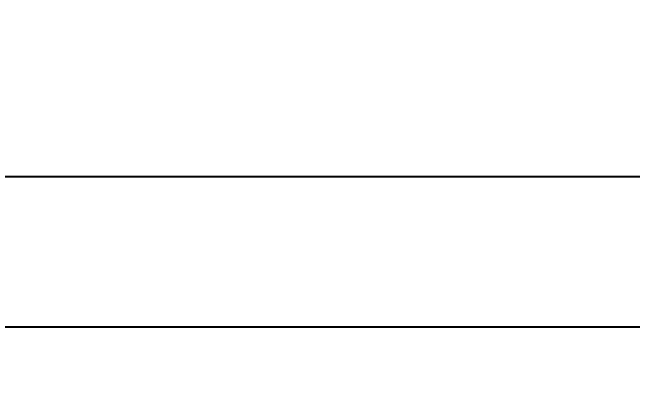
# Model space of a CAD drawing. Extents: x 61367 to 140945, y -1257 to 25588.
# Drawn here: x 70474 to 71422, y 20503 to 21089 of the extents above; entities that cross this region are included whole.
import ezdxf

# ---------------------------------------------------------------- set-up
doc = ezdxf.new("R2010")
doc.units = 0
doc.header["$MEASUREMENT"] = 0
doc.header["$PDMODE"] = 2
doc.header["$PDSIZE"] = 0.2
doc.layers.get('DEFPOINTS').update_dxf_attribs({"linetype": 'CONTINUOUS'})
doc.layers.add('THICK', color=7, linetype='CONTINUOUS', lineweight=0)
doc.styles.add('仿宋', font='SimSun.ttf', dxfattribs={"width": 0.8})
doc.dimstyles.new('12倍', dxfattribs={"dimscale": 21, "dimtxt": 3.5, "dimasz": 2.5, "dimexe": 1.5, "dimexo": 0, "dimgap": 1, "dimtad": 1, "dimtoh": 1, "dimdsep": 46, "dimtxsty": '仿宋', "dimcen": 2.5, "dimdle": 5, "dimclrd": 4, "dimclre": 4, "dimclrt": 3, "dimadec": 0, "dimazin": 0, "dimtfac": 1, "dimtmove": 0, "dimatfit": 3, "dimfxl": 1, "dimtolj": 1, "dimarcsym": 0})

# ---------------------------------------------------------------- blocks, each defined once
blk = doc.blocks.new('*D723')
at = {"layer": 'DEFPOINTS', "color": 0, "transparency": 16777216}
for p in [(80323.17, 20838.02), (68131.17, 20587.61), (80323.17, 20580.09)]:
    blk.add_point(p, dxfattribs=at)
at = {"layer": 'THICK', "color": 4, "linetype": 'Continuous', "lineweight": -2, "transparency": 16777216}
for p, q in [((68131.17, 20587.61), (68131.17, 20869.52)), ((80323.17, 20580.09), (80323.17, 20869.52)), ((68183.67, 20838.02), (80270.67, 20838.02))]:
    blk.add_line(p, q, dxfattribs=at)
at = {"layer": 'THICK', "color": 4, "transparency": 16777216}
for points in [[(68183.67, 20846.77), (68183.67, 20829.27), (68131.17, 20838.02)], [(80270.67, 20846.77), (80270.67, 20829.27), (80323.17, 20838.02)]]:
    blk.add_solid(points, dxfattribs=at)
at = {"layer": 'THICK', "color": 3, "lineweight": 13, "transparency": 16777216, "insert": (74107.17, 20917.89), "char_height": 73.5, "attachment_point": 5, "style": '仿宋'}
blk.add_mtext('\\A1;{\\Fromans,gbcbig|c134;TOTAL LENGTH\\A1;\\fSimSun|b0|i0|c134|p2; 12192\\H0.7x;\\S+0^ -10;}', dxfattribs=at)

msp = doc.modelspace()

# ---------------------------------------------------------------- linework, layer by layer
at = {"layer": 'THICK', "lineweight": -3}
msp.add_lwpolyline([(80169.171, 20458.086), (80169.171, 20521.086), (80145.171, 20521.086), (80145.171, 20608.086), (68309.171, 20608.086), (68309.171, 20521.086), (68285.171, 20521.086), (68285.171, 20458.086)], close=True, dxfattribs=at)

# ---------------------------------------------------------------- dimensions: what is measured, and where the dimension line sits
at = {"layer": 'THICK', "color": 4, "lineweight": 13}
dim = msp.add_linear_dim(base=(80323.171, 20838.019), p1=(68131.171, 20587.611), p2=(80323.171, 20580.086), text='{\\Fromans,gbcbig|c134;TOTAL LENGTH\\A1;\\fSimSun|b0|i0|c134|p2; <>\\H0.7x;\\S+0^ -10;}', dimstyle='12倍', dxfattribs=at)
dim.commit()
dim.dimension.update_dxf_attribs({"geometry": '*D723', "text_midpoint": (74107.171, 20838.019), "dimtype": 160})

doc.saveas('drawing.dxf')
